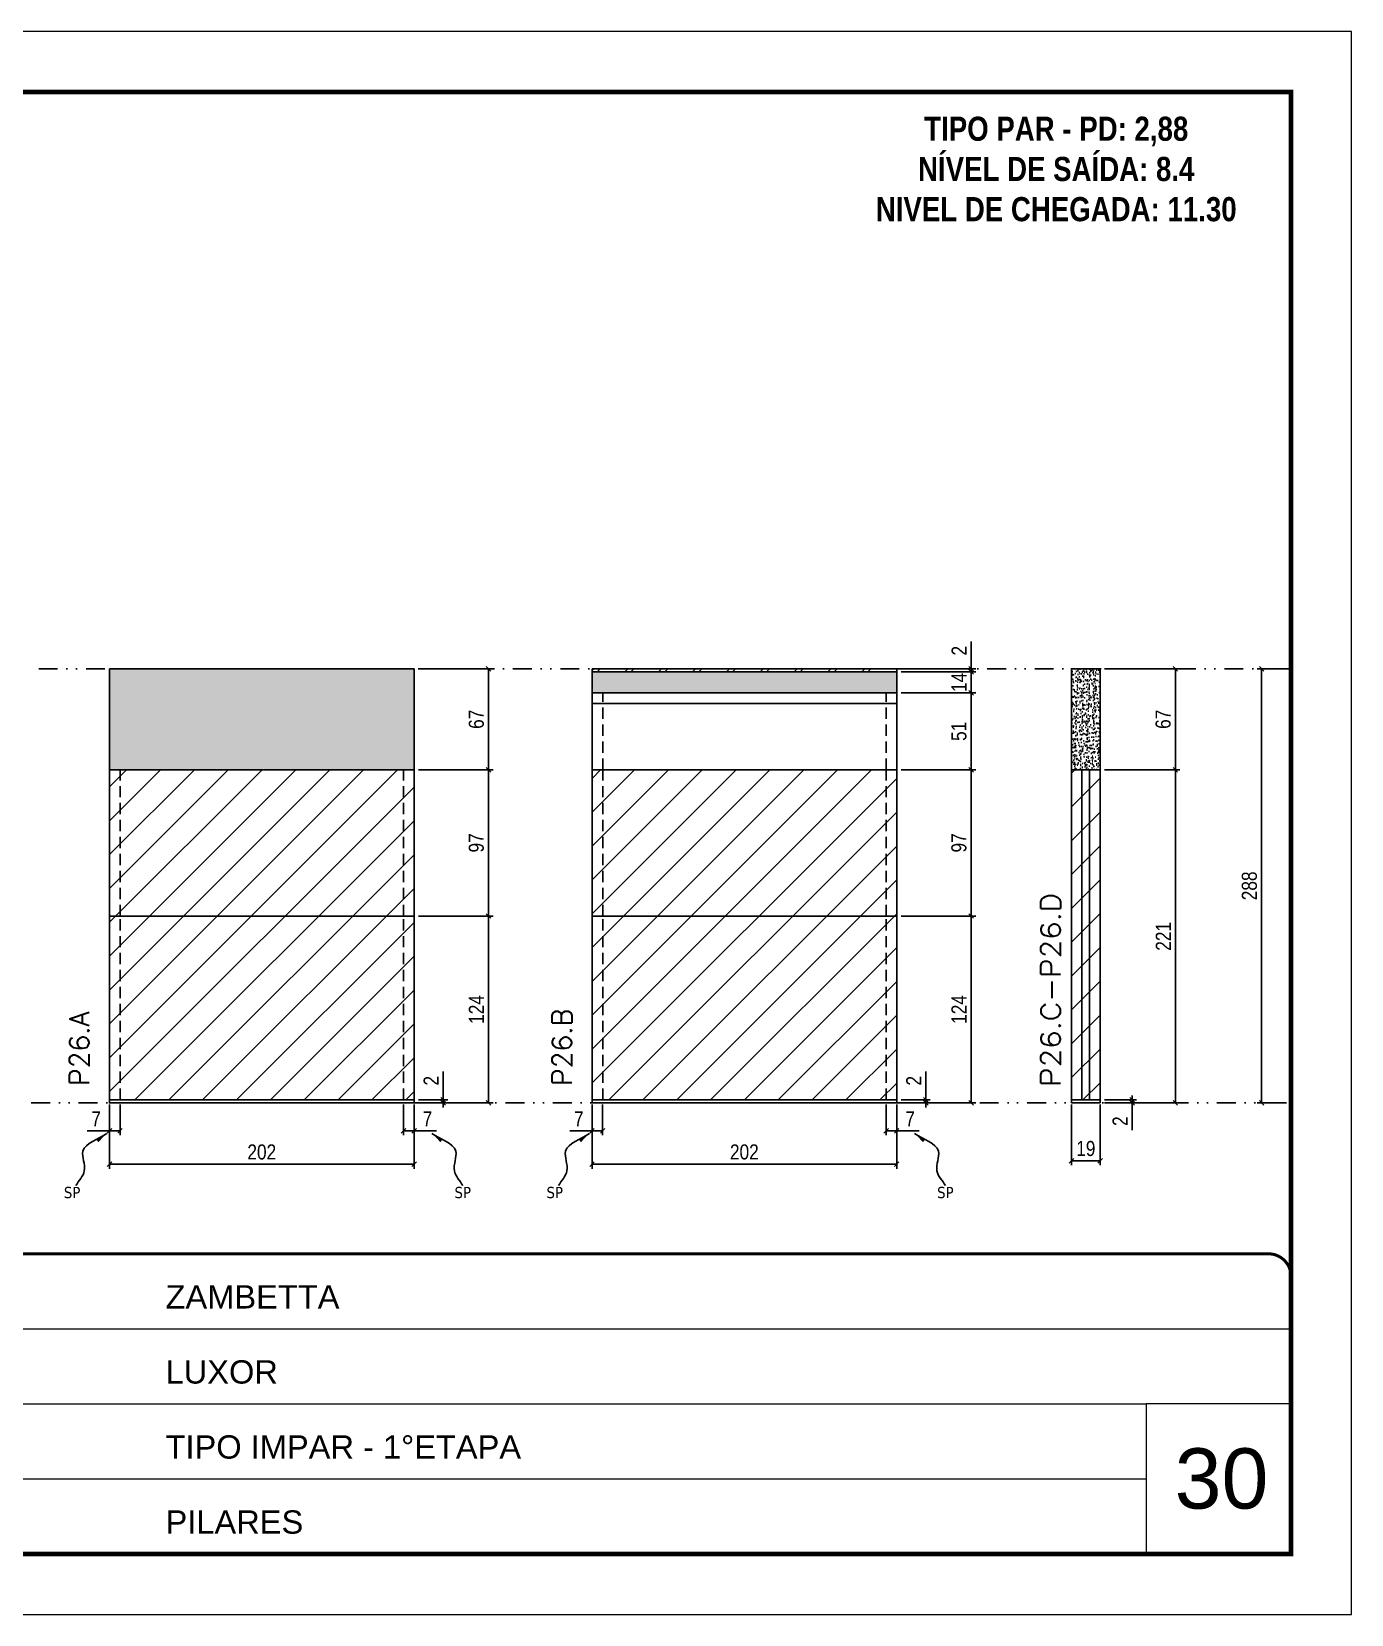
# Model space of a CAD drawing. Extents: x 14400 to 24104, y -21631 to 6985.
# Drawn here: x 16622 to 17497, y -2105 to -1055 of the extents above; entities that cross this region are included whole.
import ezdxf

# ---------------------------------------------------------------- set-up
doc = ezdxf.new("R2010")
doc.units = 0
for name, pattern in [('CONTINUO', [0]), ('DASHED', [0.75, 0.5, -0.25]), ('DIVIDE2', [0.625, 0.25, -0.125, 0, -0.125, 0, -0.125]), ('HIDDEN', [0.375, 0.25, -0.125])]:
    doc.linetypes.add(name, pattern=pattern)
for name, color, linetype, lineweight in [('CARIMBO', 255, 'Continuous', 9), ('Folhas', 255, 'Continuous', 9), ('Hachura', 251, 'Continuous', 9), ('SARRAFO DE PRESSAO', 251, 'DASHED', 9), ('Texto Seção', 7, 'Continuous', 15)]:
    doc.layers.add(name, color=color, linetype=linetype, lineweight=lineweight)
for name, color, linetype in [('COTA', 241, 'Continuous'), ('NOMENCLATURA', 7, 'Continuous'), ('Nível', 160, 'Continuous'), ('Painéis', 200, 'Continuous'), ('SARR_2.2x7', 40, 'Continuous'), ('Sarrafo de Pressão', 42, 'HIDDEN'), ('texto', 7, 'Continuous')]:
    doc.layers.add(name, color=color, linetype=linetype)
doc.styles.add('ARIAL', font='arial.ttf')
doc.styles.add('COTA TECNICA', font='techl___.ttf', dxfattribs={"height": 10})
doc.styles.add('COTA TECNICA-50', font='techl___.ttf', dxfattribs={"height": 10})
doc.styles.add('REGUA-120', font='ROMANS.shx', dxfattribs={"height": 15})
doc.styles.add('ROMANC', font='techb___.ttf', dxfattribs={"height": 2.5})
doc.styles.get("Standard").update_dxf_attribs({"font": 'arial.ttf'})
doc.dimstyles.new('COTA PAINEL-50', dxfattribs={"dimtxt": 10, "dimasz": 3, "dimexe": 3, "dimexo": 3, "dimgap": 3, "dimtad": 1, "dimdec": 1, "dimzin": 12, "dimdsep": 46, "dimtxsty": 'COTA TECNICA-50', "dimblk1": 'OBLIQUE', "dimblk2": 'OBLIQUE', "dimsah": 1, "dimcen": 0.9, "dimclrd": 4, "dimclre": 4, "dimclrt": 240, "dimadec": 1, "dimazin": 3, "dimtfac": 1, "dimtdec": 1, "dimtmove": 0, "dimatfit": 3, "dimfxl": 1, "dimtolj": 1, "dimtzin": 12, "dimarcsym": 0})
doc.dimstyles.new('PAINEL', dxfattribs={"dimtxt": 10, "dimasz": 3, "dimexe": 3, "dimexo": 3, "dimgap": 3, "dimtad": 1, "dimdec": 1, "dimzin": 12, "dimdsep": 46, "dimtxsty": 'COTA TECNICA', "dimblk1": 'OBLIQUE', "dimblk2": 'OBLIQUE', "dimsah": 1, "dimcen": 0.9, "dimclrd": 4, "dimclre": 4, "dimclrt": 240, "dimadec": 1, "dimazin": 3, "dimtfac": 1, "dimtdec": 1, "dimtmove": 0, "dimatfit": 3, "dimfxl": 1, "dimtolj": 1, "dimtzin": 12, "dimarcsym": 0})
doc.dimstyles.get("Standard").update_dxf_attribs({"dimtxt": 0.18, "dimasz": 0.18, "dimexe": 0.18, "dimexo": 0.0625, "dimgap": 0.09, "dimtad": 0, "dimtih": 1, "dimtoh": 1, "dimdec": 4, "dimzin": 0, "dimdsep": 46, "dimtxsty": 'Standard', "dimcen": 0.09, "dimadec": 0, "dimazin": 0, "dimtfac": 1, "dimtdec": 4, "dimtofl": 0, "dimtmove": 0, "dimatfit": 3, "dimfxl": 1, "dimtolj": 1, "dimtzin": 0, "dimarcsym": 0})

# ---------------------------------------------------------------- blocks, each defined once
blk = doc.blocks.new('9999999999')
at = {"color": 30, "linetype": 'CONTINUO'}
for p, q in [((98564.6, 34379.6), (99584, 34379.6)), ((98564.6, 34329.8), (99488, 34329.8)), ((99584, 34329.8), (99488, 34329.8)), ((99488, 34329.8), (99488, 34230.2)), ((98564.6, 34280), (99488, 34280))]:
    blk.add_line(p, q, dxfattribs=at)
at = {"color": 30, "linetype": 'CONTINUO', "const_width": 2}
blk.add_lwpolyline([(99584, 34230.2), (99584, 34414.4, 0.414214), (99569, 34429.4), (98229, 34429.4, 0.414214), (98214, 34414.4), (98214, 34245.2, 0.414214), (98229, 34230.2), (99584, 34230.2)], format="xyb", dxfattribs=at)
at = {"layer": 'Folhas'}
blk.add_lwpolyline([(98139, 34190.2), (99624, 34190.2), (99624, 35240.2), (98139, 35240.2)], close=True, dxfattribs=at)
at = {"layer": 'Folhas', "color": 30, "const_width": 3}
blk.add_lwpolyline([(98214, 34230.2), (99584, 34230.2), (99584, 35200.2), (98214, 35200.2)], close=True, dxfattribs=at)
at = {"color": 7, "linetype": 'Continuous', "ltscale": 5, "style": 'ARIAL'}
for s, height, p in [('ZAMBETTA', 15.48, (98837.7, 34393.1)), ('LUXOR', 15.48, (98837.7, 34343.3)), ('TIPO IMPAR - 1°ETAPA', 15.483, (98837.7, 34293.5)), ('PILARES', 15.48, (98837.7, 34243.7))]:
    blk.add_text(s, height=height, dxfattribs=at).set_placement(p)
blk = doc.blocks.new('_Oblique')
at = {"color": 0, "linetype": 'ByBlock', "lineweight": -2}
blk.add_line((-0.5, -0.5), (0.5, 0.5), dxfattribs=at)
blk = doc.blocks.new('*D1282')
at = {"layer": 'COTA', "color": 4, "lineweight": -2, "transparency": 16777216}
for p, q in [((16673.5, -1767), (16673.5, -1809.7)), ((16875.5, -1767), (16875.5, -1809.7)), ((16875.5, -1806.7), (16673.5, -1806.7))]:
    blk.add_line(p, q, dxfattribs=at)
at = {"layer": 'Defpoints', "color": 0, "transparency": 16777216}
for p in [(16673.5, -1764), (16875.5, -1764), (16673.5, -1806.7)]:
    blk.add_point(p, dxfattribs=at)
at = {"layer": 'COTA', "color": 4, "lineweight": -2, "transparency": 16777216, "xscale": 3, "yscale": 3, "zscale": 3, "rotation": 180}
blk.add_blockref('_Oblique', (16673.5, -1806.7), dxfattribs=at)
at = {"layer": 'COTA', "color": 4, "lineweight": -2, "transparency": 16777216, "xscale": 3, "yscale": 3, "zscale": 3}
blk.add_blockref('_Oblique', (16875.5, -1806.7), dxfattribs=at)
at = {"layer": 'COTA', "color": 240, "transparency": 16777216, "insert": (16774.5, -1798.6), "char_height": 10, "attachment_point": 5, "style": 'COTA TECNICA'}
blk.add_mtext('\\A1;202', dxfattribs=at)
blk = doc.blocks.new('*D1283')
at = {"layer": 'COTA', "color": 4, "lineweight": -2, "transparency": 16777216}
for p, q in [((16868.5, -1767), (16868.5, -1787.5)), ((16875.5, -1769), (16875.5, -1787.5)), ((16868.5, -1784.5), (16875.5, -1784.5)), ((16875.5, -1784.5), (16890.3, -1784.5))]:
    blk.add_line(p, q, dxfattribs=at)
at = {"layer": 'Defpoints', "color": 0, "transparency": 16777216}
for p in [(16868.5, -1764), (16875.5, -1766), (16875.5, -1784.5)]:
    blk.add_point(p, dxfattribs=at)
at = {"layer": 'COTA', "color": 4, "lineweight": -2, "transparency": 16777216, "xscale": 3, "yscale": 3, "zscale": 3, "rotation": 180}
blk.add_blockref('_Oblique', (16868.5, -1784.5), dxfattribs=at)
at = {"layer": 'COTA', "color": 4, "lineweight": -2, "transparency": 16777216, "xscale": 3, "yscale": 3, "zscale": 3}
blk.add_blockref('_Oblique', (16875.5, -1784.5), dxfattribs=at)
at = {"layer": 'COTA', "color": 240, "transparency": 16777216, "insert": (16884.4, -1776.5), "char_height": 10, "attachment_point": 5, "style": 'COTA TECNICA-50'}
blk.add_mtext('\\A1;7', dxfattribs=at)
blk = doc.blocks.new('*D1284')
at = {"layer": 'COTA', "color": 4, "lineweight": -2, "transparency": 16777216}
for p, q in [((16673.5, -1769), (16673.5, -1787.5)), ((16680.5, -1767), (16680.5, -1787.5)), ((16673.5, -1784.5), (16658.8, -1784.5)), ((16680.5, -1784.5), (16673.5, -1784.5))]:
    blk.add_line(p, q, dxfattribs=at)
at = {"layer": 'Defpoints', "color": 0, "transparency": 16777216}
for p in [(16673.5, -1766), (16680.5, -1764), (16673.5, -1784.5)]:
    blk.add_point(p, dxfattribs=at)
at = {"layer": 'COTA', "color": 4, "lineweight": -2, "transparency": 16777216, "xscale": 3, "yscale": 3, "zscale": 3, "rotation": 180}
blk.add_blockref('_Oblique', (16673.5, -1784.5), dxfattribs=at)
at = {"layer": 'COTA', "color": 4, "lineweight": -2, "transparency": 16777216, "xscale": 3, "yscale": 3, "zscale": 3}
blk.add_blockref('_Oblique', (16680.5, -1784.5), dxfattribs=at)
at = {"layer": 'COTA', "color": 240, "transparency": 16777216, "insert": (16664.7, -1776.5), "char_height": 10, "attachment_point": 5, "style": 'COTA TECNICA-50'}
blk.add_mtext('\\A1;7', dxfattribs=at)
blk = doc.blocks.new('*D1292')
at = {"layer": 'COTA', "color": 4, "linetype": 'ByBlock', "lineweight": -2, "transparency": 16777216}
for p, q in [((16878.5, -1642), (16927.9, -1642)), ((16924.9, -1766), (16924.9, -1642)), ((16878.5, -1766), (16927.9, -1766))]:
    blk.add_line(p, q, dxfattribs=at)
at = {"layer": 'Defpoints', "color": 0, "linetype": 'ByBlock', "transparency": 16777216}
for p in [(16875.5, -1642), (16924.9, -1642), (16875.5, -1766)]:
    blk.add_point(p, dxfattribs=at)
at = {"layer": 'COTA', "color": 4, "linetype": 'ByBlock', "lineweight": -2, "transparency": 16777216, "xscale": 3, "yscale": 3, "zscale": 3}
for p, rotation in [((16924.9, -1642), 90), ((16924.9, -1766), 270)]:
    blk.add_blockref('_Oblique', p, dxfattribs=dict(at, rotation=rotation))
at = {"layer": 'COTA', "color": 240, "linetype": 'ByBlock', "transparency": 16777216, "insert": (16916.8, -1704), "char_height": 10, "attachment_point": 5, "rotation": 90, "style": 'COTA TECNICA'}
blk.add_mtext('\\A1;124', dxfattribs=at)
blk = doc.blocks.new('*D1285')
at = {"layer": 'COTA', "color": 4, "lineweight": -2, "transparency": 16777216}
for p, q in [((16894.8, -1764), (16894.8, -1745.2)), ((16878.5, -1764), (16897.8, -1764)), ((16878.5, -1766), (16897.8, -1766)), ((16894.8, -1766), (16894.8, -1764)), ((16894.8, -1766), (16894.8, -1769))]:
    blk.add_line(p, q, dxfattribs=at)
at = {"layer": 'Defpoints', "color": 0, "transparency": 16777216}
for p in [(16875.5, -1764), (16875.5, -1766), (16894.8, -1766)]:
    blk.add_point(p, dxfattribs=at)
at = {"layer": 'COTA', "color": 4, "lineweight": -2, "transparency": 16777216, "xscale": 3, "yscale": 3, "zscale": 3}
for p, rotation in [((16894.8, -1764), 270), ((16894.8, -1766), 90)]:
    blk.add_blockref('_Oblique', p, dxfattribs=dict(at, rotation=rotation))
at = {"layer": 'COTA', "color": 240, "transparency": 16777216, "insert": (16886.8, -1751.3), "char_height": 10, "attachment_point": 5, "rotation": 90, "style": 'COTA TECNICA-50'}
blk.add_mtext('\\A1;2', dxfattribs=at)
blk = doc.blocks.new('*D1293')
at = {"layer": 'COTA', "color": 4, "linetype": 'ByBlock', "lineweight": -2, "transparency": 16777216}
for p, q in [((16878.5, -1642), (16927.9, -1642)), ((16924.9, -1766), (16924.9, -1642)), ((16878.5, -1766), (16927.9, -1766))]:
    blk.add_line(p, q, dxfattribs=at)
at = {"layer": 'Defpoints', "color": 0, "linetype": 'ByBlock', "transparency": 16777216}
for p in [(16875.5, -1642), (16924.9, -1642), (16875.5, -1766)]:
    blk.add_point(p, dxfattribs=at)
at = {"layer": 'COTA', "color": 4, "linetype": 'ByBlock', "lineweight": -2, "transparency": 16777216, "xscale": 3, "yscale": 3, "zscale": 3}
for p, rotation in [((16924.9, -1642), 90), ((16924.9, -1766), 270)]:
    blk.add_blockref('_Oblique', p, dxfattribs=dict(at, rotation=rotation))
at = {"layer": 'COTA', "color": 240, "linetype": 'ByBlock', "transparency": 16777216, "insert": (16916.8, -1704), "char_height": 10, "attachment_point": 5, "rotation": 90, "style": 'COTA TECNICA'}
blk.add_mtext('\\A1;124', dxfattribs=at)
blk = doc.blocks.new('*D1286')
at = {"layer": 'COTA', "color": 4, "lineweight": -2, "transparency": 16777216}
for p, q in [((16993.5, -1767), (16993.5, -1809.7)), ((17195.5, -1767), (17195.5, -1809.7)), ((17195.5, -1806.7), (16993.5, -1806.7))]:
    blk.add_line(p, q, dxfattribs=at)
at = {"layer": 'Defpoints', "color": 0, "transparency": 16777216}
for p in [(16993.5, -1764), (17195.5, -1764), (16993.5, -1806.7)]:
    blk.add_point(p, dxfattribs=at)
at = {"layer": 'COTA', "color": 4, "lineweight": -2, "transparency": 16777216, "xscale": 3, "yscale": 3, "zscale": 3, "rotation": 180}
blk.add_blockref('_Oblique', (16993.5, -1806.7), dxfattribs=at)
at = {"layer": 'COTA', "color": 4, "lineweight": -2, "transparency": 16777216, "xscale": 3, "yscale": 3, "zscale": 3}
blk.add_blockref('_Oblique', (17195.5, -1806.7), dxfattribs=at)
at = {"layer": 'COTA', "color": 240, "transparency": 16777216, "insert": (17094.5, -1798.6), "char_height": 10, "attachment_point": 5, "style": 'COTA TECNICA'}
blk.add_mtext('\\A1;202', dxfattribs=at)
blk = doc.blocks.new('*D1287')
at = {"layer": 'COTA', "color": 4, "lineweight": -2, "transparency": 16777216}
for p, q in [((17188.5, -1767), (17188.5, -1787.5)), ((17195.5, -1769), (17195.5, -1787.5)), ((17188.5, -1784.5), (17195.5, -1784.5)), ((17195.5, -1784.5), (17210.3, -1784.5))]:
    blk.add_line(p, q, dxfattribs=at)
at = {"layer": 'Defpoints', "color": 0, "transparency": 16777216}
for p in [(17188.5, -1764), (17195.5, -1766), (17195.5, -1784.5)]:
    blk.add_point(p, dxfattribs=at)
at = {"layer": 'COTA', "color": 4, "lineweight": -2, "transparency": 16777216, "xscale": 3, "yscale": 3, "zscale": 3, "rotation": 180}
blk.add_blockref('_Oblique', (17188.5, -1784.5), dxfattribs=at)
at = {"layer": 'COTA', "color": 4, "lineweight": -2, "transparency": 16777216, "xscale": 3, "yscale": 3, "zscale": 3}
blk.add_blockref('_Oblique', (17195.5, -1784.5), dxfattribs=at)
at = {"layer": 'COTA', "color": 240, "transparency": 16777216, "insert": (17204.4, -1776.5), "char_height": 10, "attachment_point": 5, "style": 'COTA TECNICA-50'}
blk.add_mtext('\\A1;7', dxfattribs=at)
blk = doc.blocks.new('*D1288')
at = {"layer": 'COTA', "color": 4, "lineweight": -2, "transparency": 16777216}
for p, q in [((16993.5, -1769), (16993.5, -1787.5)), ((17000.5, -1767), (17000.5, -1787.5)), ((16993.5, -1784.5), (16978.8, -1784.5)), ((17000.5, -1784.5), (16993.5, -1784.5))]:
    blk.add_line(p, q, dxfattribs=at)
at = {"layer": 'Defpoints', "color": 0, "transparency": 16777216}
for p in [(16993.5, -1766), (17000.5, -1764), (16993.5, -1784.5)]:
    blk.add_point(p, dxfattribs=at)
at = {"layer": 'COTA', "color": 4, "lineweight": -2, "transparency": 16777216, "xscale": 3, "yscale": 3, "zscale": 3, "rotation": 180}
blk.add_blockref('_Oblique', (16993.5, -1784.5), dxfattribs=at)
at = {"layer": 'COTA', "color": 4, "lineweight": -2, "transparency": 16777216, "xscale": 3, "yscale": 3, "zscale": 3}
blk.add_blockref('_Oblique', (17000.5, -1784.5), dxfattribs=at)
at = {"layer": 'COTA', "color": 240, "transparency": 16777216, "insert": (16984.7, -1776.5), "char_height": 10, "attachment_point": 5, "style": 'COTA TECNICA-50'}
blk.add_mtext('\\A1;7', dxfattribs=at)
blk = doc.blocks.new('*D1294')
at = {"layer": 'COTA', "color": 4, "linetype": 'ByBlock', "lineweight": -2, "transparency": 16777216}
for p, q in [((17198.5, -1642), (17247.9, -1642)), ((17244.9, -1766), (17244.9, -1642)), ((17198.5, -1766), (17247.9, -1766))]:
    blk.add_line(p, q, dxfattribs=at)
at = {"layer": 'Defpoints', "color": 0, "linetype": 'ByBlock', "transparency": 16777216}
for p in [(17195.5, -1642), (17244.9, -1642), (17195.5, -1766)]:
    blk.add_point(p, dxfattribs=at)
at = {"layer": 'COTA', "color": 4, "linetype": 'ByBlock', "lineweight": -2, "transparency": 16777216, "xscale": 3, "yscale": 3, "zscale": 3}
for p, rotation in [((17244.9, -1642), 90), ((17244.9, -1766), 270)]:
    blk.add_blockref('_Oblique', p, dxfattribs=dict(at, rotation=rotation))
at = {"layer": 'COTA', "color": 240, "linetype": 'ByBlock', "transparency": 16777216, "insert": (17236.8, -1704), "char_height": 10, "attachment_point": 5, "rotation": 90, "style": 'COTA TECNICA'}
blk.add_mtext('\\A1;124', dxfattribs=at)
blk = doc.blocks.new('*D1289')
at = {"layer": 'COTA', "color": 4, "lineweight": -2, "transparency": 16777216}
for p, q in [((17214.8, -1764), (17214.8, -1745.2)), ((17198.5, -1764), (17217.8, -1764)), ((17198.5, -1766), (17217.8, -1766)), ((17214.8, -1766), (17214.8, -1764)), ((17214.8, -1766), (17214.8, -1769))]:
    blk.add_line(p, q, dxfattribs=at)
at = {"layer": 'Defpoints', "color": 0, "transparency": 16777216}
for p in [(17195.5, -1764), (17195.5, -1766), (17214.8, -1766)]:
    blk.add_point(p, dxfattribs=at)
at = {"layer": 'COTA', "color": 4, "lineweight": -2, "transparency": 16777216, "xscale": 3, "yscale": 3, "zscale": 3}
for p, rotation in [((17214.8, -1764), 270), ((17214.8, -1766), 90)]:
    blk.add_blockref('_Oblique', p, dxfattribs=dict(at, rotation=rotation))
at = {"layer": 'COTA', "color": 240, "transparency": 16777216, "insert": (17206.8, -1751.3), "char_height": 10, "attachment_point": 5, "rotation": 90, "style": 'COTA TECNICA-50'}
blk.add_mtext('\\A1;2', dxfattribs=at)
blk = doc.blocks.new('*D1295')
at = {"layer": 'COTA', "color": 4, "linetype": 'ByBlock', "lineweight": -2, "transparency": 16777216}
for p, q in [((17198.5, -1642), (17247.9, -1642)), ((17244.9, -1766), (17244.9, -1642)), ((17198.5, -1766), (17247.9, -1766))]:
    blk.add_line(p, q, dxfattribs=at)
at = {"layer": 'Defpoints', "color": 0, "linetype": 'ByBlock', "transparency": 16777216}
for p in [(17195.5, -1642), (17244.9, -1642), (17195.5, -1766)]:
    blk.add_point(p, dxfattribs=at)
at = {"layer": 'COTA', "color": 4, "linetype": 'ByBlock', "lineweight": -2, "transparency": 16777216, "xscale": 3, "yscale": 3, "zscale": 3}
for p, rotation in [((17244.9, -1642), 90), ((17244.9, -1766), 270)]:
    blk.add_blockref('_Oblique', p, dxfattribs=dict(at, rotation=rotation))
at = {"layer": 'COTA', "color": 240, "linetype": 'ByBlock', "transparency": 16777216, "insert": (17236.8, -1704), "char_height": 10, "attachment_point": 5, "rotation": 90, "style": 'COTA TECNICA'}
blk.add_mtext('\\A1;124', dxfattribs=at)
blk = doc.blocks.new('*D1296')
at = {"layer": 'COTA', "color": 4, "lineweight": -2, "transparency": 16777216}
for p, q in [((17198.5, -1545), (17247.9, -1545)), ((17244.9, -1642), (17244.9, -1545)), ((17198.5, -1642), (17247.9, -1642))]:
    blk.add_line(p, q, dxfattribs=at)
at = {"layer": 'Defpoints', "color": 0, "transparency": 16777216}
for p in [(17195.5, -1545), (17244.9, -1545), (17195.5, -1642)]:
    blk.add_point(p, dxfattribs=at)
at = {"layer": 'COTA', "color": 4, "lineweight": -2, "transparency": 16777216, "xscale": 3, "yscale": 3, "zscale": 3}
for p, rotation in [((17244.9, -1545), 90), ((17244.9, -1642), 270)]:
    blk.add_blockref('_Oblique', p, dxfattribs=dict(at, rotation=rotation))
at = {"layer": 'COTA', "color": 240, "transparency": 16777216, "insert": (17236.8, -1593.5), "char_height": 10, "attachment_point": 5, "rotation": 90, "style": 'COTA TECNICA'}
blk.add_mtext('\\A1;97', dxfattribs=at)
blk = doc.blocks.new('*D1263')
at = {"layer": 'COTA', "color": 4, "lineweight": -2, "transparency": 16777216}
for p, q in [((17311.4, -1767), (17311.4, -1807.4)), ((17330.4, -1767), (17330.4, -1807.4)), ((17311.4, -1804.4), (17330.4, -1804.4))]:
    blk.add_line(p, q, dxfattribs=at)
at = {"layer": 'Defpoints', "color": 0, "transparency": 16777216}
for p in [(17311.4, -1764), (17330.4, -1764), (17330.4, -1804.4)]:
    blk.add_point(p, dxfattribs=at)
at = {"layer": 'COTA', "color": 4, "lineweight": -2, "transparency": 16777216, "xscale": 3, "yscale": 3, "zscale": 3, "rotation": 180}
blk.add_blockref('_Oblique', (17311.4, -1804.4), dxfattribs=at)
at = {"layer": 'COTA', "color": 4, "lineweight": -2, "transparency": 16777216, "xscale": 3, "yscale": 3, "zscale": 3}
blk.add_blockref('_Oblique', (17330.4, -1804.4), dxfattribs=at)
at = {"layer": 'COTA', "color": 240, "transparency": 16777216, "insert": (17320.9, -1796.3), "char_height": 10, "attachment_point": 5, "style": 'COTA TECNICA'}
blk.add_mtext('\\A1;19', dxfattribs=at)
blk = doc.blocks.new('*D1264')
at = {"layer": 'COTA', "color": 4, "lineweight": -2, "transparency": 16777216}
for p, q in [((17351.6, -1764), (17351.6, -1761)), ((17333.4, -1764), (17354.6, -1764)), ((17333.4, -1766), (17354.6, -1766)), ((17351.6, -1764), (17351.6, -1766)), ((17351.6, -1766), (17351.6, -1784.1))]:
    blk.add_line(p, q, dxfattribs=at)
at = {"layer": 'Defpoints', "color": 0, "transparency": 16777216}
for p in [(17330.4, -1764), (17330.4, -1766), (17351.6, -1764)]:
    blk.add_point(p, dxfattribs=at)
at = {"layer": 'COTA', "color": 4, "lineweight": -2, "transparency": 16777216, "xscale": 3, "yscale": 3, "zscale": 3}
for p, rotation in [((17351.6, -1764), 270), ((17351.6, -1766), 90)]:
    blk.add_blockref('_Oblique', p, dxfattribs=dict(at, rotation=rotation))
at = {"layer": 'COTA', "color": 240, "transparency": 16777216, "insert": (17343.6, -1778.1), "char_height": 10, "attachment_point": 5, "rotation": 90, "style": 'COTA TECNICA-50'}
blk.add_mtext('\\A1;2', dxfattribs=at)
blk = doc.blocks.new('*D1265')
at = {"layer": 'COTA', "color": 4, "lineweight": -2, "transparency": 16777216}
for p, q in [((17333.4, -1545), (17383.3, -1545)), ((17380.3, -1766), (17380.3, -1545)), ((17333.4, -1766), (17383.3, -1766))]:
    blk.add_line(p, q, dxfattribs=at)
at = {"layer": 'Defpoints', "color": 0, "transparency": 16777216}
for p in [(17330.4, -1545), (17380.3, -1545), (17330.4, -1766)]:
    blk.add_point(p, dxfattribs=at)
at = {"layer": 'COTA', "color": 4, "lineweight": -2, "transparency": 16777216, "xscale": 3, "yscale": 3, "zscale": 3}
for p, rotation in [((17380.3, -1545), 90), ((17380.3, -1766), 270)]:
    blk.add_blockref('_Oblique', p, dxfattribs=dict(at, rotation=rotation))
at = {"layer": 'COTA', "color": 240, "transparency": 16777216, "insert": (17372.3, -1655.5), "char_height": 10, "attachment_point": 5, "rotation": 90, "style": 'COTA TECNICA-50'}
blk.add_mtext('\\A1;221', dxfattribs=at)
blk = doc.blocks.new('*D1290')
at = {"layer": 'COTA', "color": 4, "lineweight": -2, "transparency": 16777216}
for p, q in [((17333.4, -1478), (17383.3, -1478)), ((17380.3, -1545), (17380.3, -1478)), ((17333.4, -1545), (17383.3, -1545))]:
    blk.add_line(p, q, dxfattribs=at)
at = {"layer": 'Defpoints', "color": 0, "transparency": 16777216}
for p in [(17330.4, -1478), (17380.3, -1478), (17330.4, -1545)]:
    blk.add_point(p, dxfattribs=at)
at = {"layer": 'COTA', "color": 4, "lineweight": -2, "transparency": 16777216, "xscale": 3, "yscale": 3, "zscale": 3}
for p, rotation in [((17380.3, -1478), 90), ((17380.3, -1545), 270)]:
    blk.add_blockref('_Oblique', p, dxfattribs=dict(at, rotation=rotation))
at = {"layer": 'COTA', "color": 240, "transparency": 16777216, "insert": (17372.2, -1511.5), "char_height": 10, "attachment_point": 5, "rotation": 90, "style": 'COTA TECNICA'}
blk.add_mtext('\\A1;67', dxfattribs=at)
blk = doc.blocks.new('*D3539')
at = {"layer": 'COTA', "color": 4, "lineweight": -2, "transparency": 16777216}
for p, q in [((16878.5, -1545), (16927.9, -1545)), ((16924.9, -1642), (16924.9, -1545)), ((16878.5, -1642), (16927.9, -1642))]:
    blk.add_line(p, q, dxfattribs=at)
at = {"layer": 'Defpoints', "color": 0, "transparency": 16777216}
for p in [(16875.5, -1545), (16924.9, -1545), (16875.5, -1642)]:
    blk.add_point(p, dxfattribs=at)
at = {"layer": 'COTA', "color": 4, "lineweight": -2, "transparency": 16777216, "xscale": 3, "yscale": 3, "zscale": 3}
for p, rotation in [((16924.9, -1545), 90), ((16924.9, -1642), 270)]:
    blk.add_blockref('_Oblique', p, dxfattribs=dict(at, rotation=rotation))
at = {"layer": 'COTA', "color": 240, "transparency": 16777216, "insert": (16916.8, -1593.5), "char_height": 10, "attachment_point": 5, "rotation": 90, "style": 'COTA TECNICA'}
blk.add_mtext('\\A1;97', dxfattribs=at)
blk = doc.blocks.new('*D3540')
at = {"layer": 'COTA', "color": 4, "lineweight": -2, "transparency": 16777216}
for p, q in [((16878.5, -1478), (16927.9, -1478)), ((16924.9, -1478), (16924.9, -1545)), ((16878.5, -1545), (16927.9, -1545))]:
    blk.add_line(p, q, dxfattribs=at)
at = {"layer": 'Defpoints', "color": 0, "transparency": 16777216}
for p in [(16875.5, -1478), (16875.5, -1545), (16924.9, -1545)]:
    blk.add_point(p, dxfattribs=at)
at = {"layer": 'COTA', "color": 4, "lineweight": -2, "transparency": 16777216, "xscale": 3, "yscale": 3, "zscale": 3}
for p, rotation in [((16924.9, -1478), 90), ((16924.9, -1545), 270)]:
    blk.add_blockref('_Oblique', p, dxfattribs=dict(at, rotation=rotation))
at = {"layer": 'COTA', "color": 240, "transparency": 16777216, "insert": (16916.8, -1511.5), "char_height": 10, "attachment_point": 5, "rotation": 90, "style": 'COTA TECNICA'}
blk.add_mtext('\\A1;67', dxfattribs=at)
blk = doc.blocks.new('*D3541')
at = {"layer": 'COTA', "color": 4, "lineweight": -2, "transparency": 16777216}
for p, q in [((17198.5, -1480), (17247.9, -1480)), ((17244.9, -1494), (17244.9, -1480)), ((17198.5, -1494), (17247.9, -1494))]:
    blk.add_line(p, q, dxfattribs=at)
at = {"layer": 'Defpoints', "color": 0, "transparency": 16777216}
for p in [(17195.5, -1480), (17244.9, -1480), (17195.5, -1494)]:
    blk.add_point(p, dxfattribs=at)
at = {"layer": 'COTA', "color": 4, "lineweight": -2, "transparency": 16777216, "xscale": 3, "yscale": 3, "zscale": 3}
for p, rotation in [((17244.9, -1480), 90), ((17244.9, -1494), 270)]:
    blk.add_blockref('_Oblique', p, dxfattribs=dict(at, rotation=rotation))
at = {"layer": 'COTA', "color": 240, "transparency": 16777216, "insert": (17236.8, -1487), "char_height": 10, "attachment_point": 5, "rotation": 90, "style": 'COTA TECNICA'}
blk.add_mtext('\\A1;14', dxfattribs=at)
blk = doc.blocks.new('*D3542')
at = {"layer": 'COTA', "color": 4, "lineweight": -2, "transparency": 16777216}
for p, q in [((17244.9, -1478), (17244.9, -1459.9)), ((17198.5, -1478), (17247.9, -1478)), ((17198.5, -1480), (17247.9, -1480)), ((17244.9, -1480), (17244.9, -1478)), ((17244.9, -1480), (17244.9, -1483))]:
    blk.add_line(p, q, dxfattribs=at)
at = {"layer": 'Defpoints', "color": 0, "transparency": 16777216}
for p in [(17195.5, -1478), (17195.5, -1480), (17244.9, -1478)]:
    blk.add_point(p, dxfattribs=at)
at = {"layer": 'COTA', "color": 4, "lineweight": -2, "transparency": 16777216, "xscale": 3, "yscale": 3, "zscale": 3}
for p, rotation in [((17244.9, -1478), 270), ((17244.9, -1480), 90)]:
    blk.add_blockref('_Oblique', p, dxfattribs=dict(at, rotation=rotation))
at = {"layer": 'COTA', "color": 240, "transparency": 16777216, "insert": (17236.9, -1466), "char_height": 10, "attachment_point": 5, "rotation": 90, "style": 'COTA TECNICA'}
blk.add_mtext('\\A1;2', dxfattribs=at)
blk = doc.blocks.new('*D4910')
at = {"layer": 'COTA', "color": 4, "lineweight": -2, "transparency": 16777216}
for p, q in [((17454, -1478), (17434.5, -1478)), ((17437.5, -1766), (17437.5, -1478)), ((17454, -1766), (17434.5, -1766))]:
    blk.add_line(p, q, dxfattribs=at)
at = {"layer": 'Defpoints', "color": 0, "transparency": 16777216}
for p in [(17437.5, -1478), (17457, -1478), (17457, -1766)]:
    blk.add_point(p, dxfattribs=at)
at = {"layer": 'COTA', "color": 4, "lineweight": -2, "transparency": 16777216, "xscale": 3, "yscale": 3, "zscale": 3}
for p, rotation in [((17437.5, -1478), 90), ((17437.5, -1766), 270)]:
    blk.add_blockref('_Oblique', p, dxfattribs=dict(at, rotation=rotation))
at = {"layer": 'COTA', "color": 240, "transparency": 16777216, "insert": (17429.4, -1622), "char_height": 10, "attachment_point": 5, "rotation": 90, "style": 'COTA TECNICA'}
blk.add_mtext('\\A1;288', dxfattribs=at)
blk = doc.blocks.new('*D4911')
at = {"layer": 'COTA', "color": 4, "lineweight": -2, "transparency": 16777216}
for p, q in [((17198.5, -1494), (17247.9, -1494)), ((17244.9, -1545), (17244.9, -1494)), ((17198.5, -1545), (17247.9, -1545))]:
    blk.add_line(p, q, dxfattribs=at)
at = {"layer": 'Defpoints', "color": 0, "transparency": 16777216}
for p in [(17195.5, -1494), (17244.9, -1494), (17195.5, -1545)]:
    blk.add_point(p, dxfattribs=at)
at = {"layer": 'COTA', "color": 4, "lineweight": -2, "transparency": 16777216, "xscale": 3, "yscale": 3, "zscale": 3}
for p, rotation in [((17244.9, -1494), 90), ((17244.9, -1545), 270)]:
    blk.add_blockref('_Oblique', p, dxfattribs=dict(at, rotation=rotation))
at = {"layer": 'COTA', "color": 240, "transparency": 16777216, "insert": (17236.8, -1519.5), "char_height": 10, "attachment_point": 5, "rotation": 90, "style": 'COTA TECNICA'}
blk.add_mtext('\\A1;51', dxfattribs=at)

msp = doc.modelspace()

# ---------------------------------------------------------------- hatches: boundary and pattern name
at = {"layer": 'COTA'}
h = msp.add_hatch(dxfattribs=at)
h.set_pattern_fill('AR-CONC', color=256, scale=0.03)
h.set_pattern_definition([(50, (0, 49), (5.4655401, -0.4781726), [0.5715, -6.2865]), (355, (0, 49), (-1.0573026, 5.7317054), [0.4572, -5.0292175]), (100.451445, (0.4555, 48.96), (4.4082374, 5.2535326), [0.4857003, -5.3427073]), (46.1842, (0, 50.524), (8.1323712, -1.2612698), [0.85725, -9.42975]), (96.63556, (0.678, 50.419), (7.122124, 7.4227837), [0.7285507, -8.0140682]), (351.18415, (0, 50.524), (7.122124, 7.4227837), [0.685799, -7.543792]), (21, (0.762, 50.143), (4.5484317, -3.067956), [0.5715, -6.2865]), (326, (0.762, 50.143), (1.8540609, 5.525639), [0.4572, -5.0292]), (71.451445, (1.141, 49.8873), (6.4024926, 2.457683), [0.4857003, -5.3426981]), (37.5, (0, 49), (0.0926581, 2.53665117), [0, -4.96824, 0, -5.1054, 0, -5.04825]), (7.5, (0, 49), (2.00458988, 3.00541724), [0, -2.91084, 0, -4.85394, 0, -1.92405]), (327.5, (-1.6993, 49), (4.06771786, -0.17186232), [0, -1.905, 0, -5.9436, 0, -7.8867]), (317.5, (-2.4613, 49), (4.44387544, 0.7627947), [0, -2.4765, 0, -3.94716, 0, -5.6007])])
h.paths.add_polyline_path([(16875.53, -1478.02), (16673.53, -1478.02), (16673.53, -1545.02), (16875.53, -1545.02)])
h = msp.add_hatch(dxfattribs=at)
h.set_pattern_fill('AR-CONC', color=256, scale=0.03)
h.set_pattern_definition([(50, (534.385, -28), (5.4655401, -0.4781726), [0.5715, -6.2865]), (355, (534.385, -28), (-1.0573026, 5.7317054), [0.4572, -5.0292175]), (100.451445, (534.8404, -28.04), (4.4082374, 5.2535326), [0.4857003, -5.3427073]), (46.1842, (534.385, -26.476), (8.1323712, -1.2612698), [0.85725, -9.42975]), (96.63556, (535.0626, -26.581), (7.122124, 7.4227837), [0.7285507, -8.0140682]), (351.18415, (534.385, -26.476), (7.122124, 7.4227837), [0.685799, -7.543792]), (21, (535.147, -26.857), (4.5484317, -3.067956), [0.5715, -6.2865]), (326, (535.147, -26.857), (1.8540609, 5.525639), [0.4572, -5.0292]), (71.451445, (535.526, -27.1127), (6.4024926, 2.457683), [0.4857003, -5.3426981]), (37.5, (534.3849, -28), (0.0926581, 2.53665117), [0, -4.96824, 0, -5.1054, 0, -5.04825]), (7.5, (534.385, -28), (2.00458988, 3.00541724), [0, -2.91084, 0, -4.85394, 0, -1.92405]), (327.5, (532.6856, -28), (4.06771786, -0.17186232), [0, -1.905, 0, -5.9436, 0, -7.8867]), (317.5, (531.9236, -28), (4.44387544, 0.7627947), [0, -2.4765, 0, -3.94716, 0, -5.6007])])
h.paths.add_polyline_path([(16993.55, -1480.02), (16993.55, -1494.02), (17195.55, -1494.02), (17195.55, -1480.02)])
h = msp.add_hatch(dxfattribs=at)
h.set_pattern_fill('AR-CONC', color=256, scale=0.03)
h.set_pattern_definition([(50, (-1431.694, -5760.8755), (5.4655401, -0.4781726), [0.5715, -6.2865]), (355, (-1431.694, -5760.8755), (-1.0573026, 5.7317054), [0.4572, -5.0292175]), (100.451445, (-1431.2385, -5760.9154), (4.4082374, 5.2535326), [0.4857003, -5.3427073]), (46.1842, (-1431.694, -5759.3515), (8.1323712, -1.2612698), [0.85725, -9.42975]), (96.635558, (-1431.016, -5759.457), (7.122124, 7.4227837), [0.7285507, -8.0140682]), (351.18415, (-1431.694, -5759.3515), (7.122124, 7.4227837), [0.685799, -7.543792]), (21, (-1430.932, -5759.7325), (4.5484317, -3.0679559), [0.5715, -6.2865]), (326, (-1430.932, -5759.7325), (1.8540609, 5.525639), [0.4572, -5.0292]), (71.451445, (-1430.553, -5759.988), (6.4024926, 2.457683), [0.4857003, -5.3426981]), (37.5, (-1431.694, -5760.8755), (0.0926581, 2.53665117), [0, -4.96824, 0, -5.1054, 0, -5.04825]), (7.5, (-1431.694, -5760.8755), (2.00458988, 3.00541724), [0, -2.91084, 0, -4.85394, 0, -1.92405]), (327.5, (-1433.3932, -5760.8755), (4.06771786, -0.17186232), [0, -1.905, 0, -5.9436, 0, -7.8867]), (317.5, (-1434.1552, -5760.8755), (4.44387544, 0.7627947), [0, -2.4765, 0, -3.94716, 0, -5.6007])])
h.paths.add_polyline_path([(17330.36, -1478.02), (17311.36, -1478.02), (17311.36, -1545.02), (17330.36, -1545.02)])
at = {"layer": 'Hachura', "linetype": 'ByBlock'}
h = msp.add_hatch(dxfattribs=at)
h.set_pattern_fill('ANSI31', color=256, scale=5)
h.paths.add_polyline_path([(16875.53, -1545.02), (16673.53, -1545.02), (16673.53, -1642.02), (16875.53, -1642.02)])
h.paths.add_polyline_path([(16875.53, -1642.02), (16673.53, -1642.02), (16673.53, -1764.02), (16875.53, -1764.02)])
h.paths.add_polyline_path([(17195.55, -1642.02), (16993.55, -1642.02), (16993.55, -1764.02), (17195.55, -1764.02)])
h.paths.add_polyline_path([(17195.55, -1545.02), (16993.55, -1545.02), (16993.55, -1642.02), (17195.55, -1642.02)])
h.paths.add_polyline_path([(17195.55, -1478.02), (16993.55, -1478.02), (16993.55, -1480.02), (17195.55, -1480.02)])
h.paths.add_polyline_path([(17330.36, -1545.02), (17311.36, -1545.02), (17311.36, -1764.02), (17330.36, -1764.02)])
h = msp.add_hatch(dxfattribs=at)
h.set_pattern_fill('ANSI31', color=256, scale=5)
h.set_pattern_definition([(45, (0, 49), (-11.22532, 11.22532), [])])
h.paths.add_polyline_path([(16993.55, -1478.02), (16993.55, -1480.02), (17195.55, -1480.02), (17195.55, -1478.02)])

# ---------------------------------------------------------------- linework, layer by layer
at = {"layer": 'COTA'}
for p, q in [((16673.53, -1545.02), (16673.53, -1478.02)), ((16673.53, -1478.02), (16875.53, -1478.02)), ((16875.53, -1478.02), (16875.53, -1545.02)), ((16993.55, -1494.02), (16993.55, -1480.02)), ((17195.55, -1494.02), (17195.55, -1480.02))]:
    msp.add_line(p, q, dxfattribs=at)
msp.add_lwpolyline([(17311.36, -1545.02), (17330.36, -1545.02), (17330.36, -1478.02), (17311.36, -1478.02)], close=True, dxfattribs=at)
at = {"layer": 'Nível', "color": 4, "linetype": 'DIVIDE2', "ltscale": 50}
for p, q in [((16626.58, -1478.02), (17456.97, -1478.02)), ((16086.97, -1766.02), (17456.97, -1766.02))]:
    msp.add_line(p, q, dxfattribs=at)
at = {"layer": 'Painéis'}
for p, q in [((17195.55, -1478.02), (16993.55, -1478.02)), ((16993.55, -1480.02), (16993.55, -1478.02)), ((17195.55, -1480.02), (16993.55, -1480.02)), ((17195.55, -1480.02), (17195.55, -1478.02)), ((16993.55, -1764.02), (16993.55, -1494.02)), ((17195.55, -1494.02), (16993.55, -1494.02)), ((17195.55, -1494.02), (17195.55, -1764.02)), ((16673.53, -1545.02), (16673.53, -1764.02)), ((16875.53, -1545.02), (16673.53, -1545.02)), ((16875.53, -1764.02), (16875.53, -1545.02)), ((17195.55, -1545.02), (16993.55, -1545.02)), ((17311.36, -1545.02), (17311.36, -1764.02)), ((17311.36, -1545.02), (17330.36, -1545.02)), ((17330.36, -1545.02), (17330.36, -1764.02)), ((16875.53, -1642.02), (16673.53, -1642.02)), ((17195.55, -1642.02), (16993.55, -1642.02)), ((16673.53, -1764.02), (16875.53, -1764.02)), ((16993.55, -1764.02), (17195.55, -1764.02)), ((17311.36, -1764.02), (17330.36, -1764.02)), ((17311.36, -1766.02), (17311.36, -1764.02)), ((17330.36, -1766.02), (17311.36, -1766.02)), ((17330.36, -1764.02), (17330.36, -1766.02))]:
    msp.add_line(p, q, dxfattribs=at)
for points in [[(16875.53, -1764.02), (16673.53, -1764.02), (16673.53, -1766.02), (16875.53, -1766.02)], [(17195.55, -1764.02), (16993.55, -1764.02), (16993.55, -1766.02), (17195.55, -1766.02)]]:
    msp.add_lwpolyline(points, close=True, dxfattribs=at)
at = {"layer": 'SARR_2.2x7'}
for p, q in [((17195.55, -1501.02), (16993.55, -1501.02)), ((17318.36, -1545.02), (17318.36, -1764.02)), ((17323.36, -1545.02), (17323.36, -1764.02))]:
    msp.add_line(p, q, dxfattribs=at)
at = {"layer": 'Sarrafo de Pressão', "ltscale": 30}
for p, q in [((17000.55, -1545.02), (17000.55, -1494.02)), ((17188.55, -1545.02), (17188.55, -1494.02)), ((16680.53, -1642.02), (16680.53, -1545.02)), ((16868.53, -1642.02), (16868.53, -1545.02)), ((17000.55, -1642.02), (17000.55, -1545.02)), ((17188.55, -1642.02), (17188.55, -1545.02)), ((16680.53, -1764.02), (16680.53, -1642.02)), ((16868.53, -1764.02), (16868.53, -1642.02)), ((17000.55, -1764.02), (17000.55, -1642.02)), ((17188.55, -1764.02), (17188.55, -1642.02))]:
    msp.add_line(p, q, dxfattribs=at)

# ---------------------------------------------------------------- block references
at = {"layer": 'SARRAFO DE PRESSAO', "color": 6, "linetype": 'ByBlock'}
msp.add_blockref('9999999999', (-82127.01, -36295.5), dxfattribs=at)

# ---------------------------------------------------------------- texts
at = {"layer": 'CARIMBO', "style": 'ARIAL'}
msp.add_text('30', height=40, dxfattribs=at).set_placement((17379.83, -2035.15))
at = {"layer": 'NOMENCLATURA', "color": 2, "insert": (17301.29, -1111.71), "char_height": 16, "attachment_point": 2, "style": 'ROMANC'}
msp.add_mtext_dynamic_manual_height_columns('TIPO PAR - PD: 2,88\\PNÍVEL DE SAÍDA: 8.4\\PNIVEL DE CHEGADA: 11.30', width=432.3511, gutter_width=1, heights=[0], dxfattribs=at)
at = {"layer": 'texto', "color": 0, "char_height": 7.5, "attachment_point": 5}
for insert in [(16648.75, -1825.51), (16907.78, -1825.51), (16968.77, -1825.51), (17227.79, -1825.51)]:
    msp.add_mtext('{\\fTahoma|b0|i0|c0|p34;\\C4;SP}', dxfattribs=dict(at, insert=insert))
at = {"layer": 'Texto Seção', "style": 'REGUA-120', "width": 1.1}
msp.add_text('P26.C-P26.D', height=13, rotation=90, dxfattribs=at).set_placement((17304.11, -1755.25))
at = {"layer": 'Texto Seção', "char_height": 13, "width": 285.3299, "attachment_point": 7, "rotation": 90, "style": 'REGUA-120'}
for s, insert in [('\\pt26;P26.A', (16660.06, -1754.76)), ('\\pt26;P26.B', (16980.07, -1754.76))]:
    msp.add_mtext(s, dxfattribs=dict(at, insert=insert))

# ---------------------------------------------------------------- dimensions: what is measured, and where the dimension line sits
at = {"layer": 'COTA'}
for base, p1, p2, angle, dimstyle, picture, middle in [((17244.91, -1478.02), (17195.55, -1480.02), (17195.55, -1478.02), 90, 'PAINEL', '*D3542', (17236.91, -1465.96)), ((16924.9, -1545.02), (16875.53, -1478.02), (16875.53, -1545.02), 90, 'PAINEL', '*D3540', (16916.8, -1511.52)), ((17380.35, -1478.02), (17330.36, -1545.02), (17330.36, -1478.02), 90, 'PAINEL', '*D1290', (17372.25, -1511.52)), ((17437.51, -1478.02), (17456.97, -1766.02), (17456.97, -1478.02), 90, 'PAINEL', '*D4910', (17429.42, -1622.02)), ((17244.91, -1494.02), (17195.55, -1545.02), (17195.55, -1494.02), 90, 'PAINEL', '*D4911', (17236.8, -1519.52)), ((16924.9, -1545.02), (16875.53, -1642.02), (16875.53, -1545.02), 90, 'PAINEL', '*D3539', (16916.8, -1593.52)), ((17244.91, -1545.02), (17195.55, -1642.02), (17195.55, -1545.02), 90, 'PAINEL', '*D1296', (17236.81, -1593.52)), ((17380.35, -1545.02), (17330.36, -1766.02), (17330.36, -1545.02), 90, 'COTA PAINEL-50', '*D1265', (17372.29, -1655.52)), ((16673.53, -1784.53), (16680.53, -1764.02), (16673.53, -1766.02), 180, 'COTA PAINEL-50', '*D1284', (16664.66, -1776.45)), ((16993.55, -1784.53), (17000.55, -1764.02), (16993.55, -1766.02), 180, 'COTA PAINEL-50', '*D1288', (16984.68, -1776.45))]:
    dim = msp.add_linear_dim(base=base, p1=p1, p2=p2, angle=angle, dimstyle=dimstyle, dxfattribs=at)
    dim.commit()
    dim.dimension.update_dxf_attribs({"geometry": picture, "text_midpoint": middle})
for base, p1, p2, dimstyle, picture, middle in [((17244.91, -1480.02), (17195.55, -1494.02), (17195.55, -1480.02), 'PAINEL', '*D3541', (17244.91, -1487.02)), ((16894.79, -1766.02), (16875.53, -1764.02), (16875.53, -1766.02), 'COTA PAINEL-50', '*D1285', (16894.79, -1751.27)), ((17214.8, -1766.02), (17195.55, -1764.02), (17195.55, -1766.02), 'COTA PAINEL-50', '*D1289', (17214.8, -1751.27)), ((17351.55, -1764.02), (17330.36, -1766.02), (17330.36, -1764.02), 'COTA PAINEL-50', '*D1264', (17351.55, -1778.07))]:
    dim = msp.add_linear_dim(base=base, p1=p1, p2=p2, angle=90, dimstyle=dimstyle, dxfattribs=at)
    dim.commit()
    dim.dimension.update_dxf_attribs({"geometry": picture, "text_midpoint": middle, "dimtype": 160})
at = {"layer": 'COTA', "linetype": 'ByBlock'}
for p1, p2, picture, middle in [((16875.53, -1766.02), (16875.53, -1642.02), '*D1292', (16916.82, -1704.02)), ((16875.53, -1766.02), (16875.53, -1642.02), '*D1293', (16916.82, -1704.02)), ((17195.55, -1766.02), (17195.55, -1642.02), '*D1294', (17236.84, -1704.02)), ((17195.55, -1766.02), (17195.55, -1642.02), '*D1295', (17236.84, -1704.02))]:
    dim = msp.add_aligned_dim(p1=p1, p2=p2, distance=-49.37, dimstyle='PAINEL', dxfattribs=at)
    dim.commit()
    dim.dimension.update_dxf_attribs({"geometry": picture, "text_midpoint": middle})
at = {"layer": 'COTA'}
for base, p1, p2, picture, middle in [((16673.53, -1806.69), (16875.53, -1764.02), (16673.53, -1764.02), '*D1282', (16774.53, -1798.59)), ((16993.55, -1806.69), (17195.55, -1764.02), (16993.55, -1764.02), '*D1286', (17094.55, -1798.59))]:
    dim = msp.add_linear_dim(base=base, p1=p1, p2=p2, angle=180, dimstyle='PAINEL', override={"dimarcsym": 2}, dxfattribs=at)
    dim.commit()
    dim.dimension.update_dxf_attribs({"geometry": picture, "text_midpoint": middle})
for base, p1, p2, picture, middle in [((16875.53, -1784.53), (16868.53, -1764.02), (16875.53, -1766.02), '*D1283', (16884.4, -1776.45)), ((17195.55, -1784.53), (17188.55, -1764.02), (17195.55, -1766.02), '*D1287', (17204.41, -1776.45))]:
    dim = msp.add_linear_dim(base=base, p1=p1, p2=p2, dimstyle='COTA PAINEL-50', dxfattribs=at)
    dim.commit()
    dim.dimension.update_dxf_attribs({"geometry": picture, "text_midpoint": middle})
dim = msp.add_linear_dim(base=(17330.36, -1804.38), p1=(17311.36, -1764.02), p2=(17330.36, -1764.02), dimstyle='PAINEL', override={"dimarcsym": 2}, dxfattribs=at)
dim.commit()
dim.dimension.update_dxf_attribs({"geometry": '*D1263', "text_midpoint": (17320.86, -1796.29)})

# ---------------------------------------------------------------- leaders
at = {"layer": 'COTA', "path_type": 1}
for points in [[(16671.7, -1786.2), (16655.92, -1798.03), (16656.84, -1811.04), (16651.29, -1820.82)], [(16887.36, -1786.2), (16903.14, -1798.03), (16902.22, -1811.04), (16907.77, -1820.82)], [(16991.72, -1786.2), (16975.93, -1798.03), (16976.86, -1811.04), (16971.3, -1820.82)], [(17207.37, -1786.2), (17223.16, -1798.03), (17222.23, -1811.04), (17227.79, -1820.82)]]:
    msp.add_leader(points, dimstyle='Standard', override={"dimasz": 8}, dxfattribs=at)

doc.saveas('drawing.dxf')
